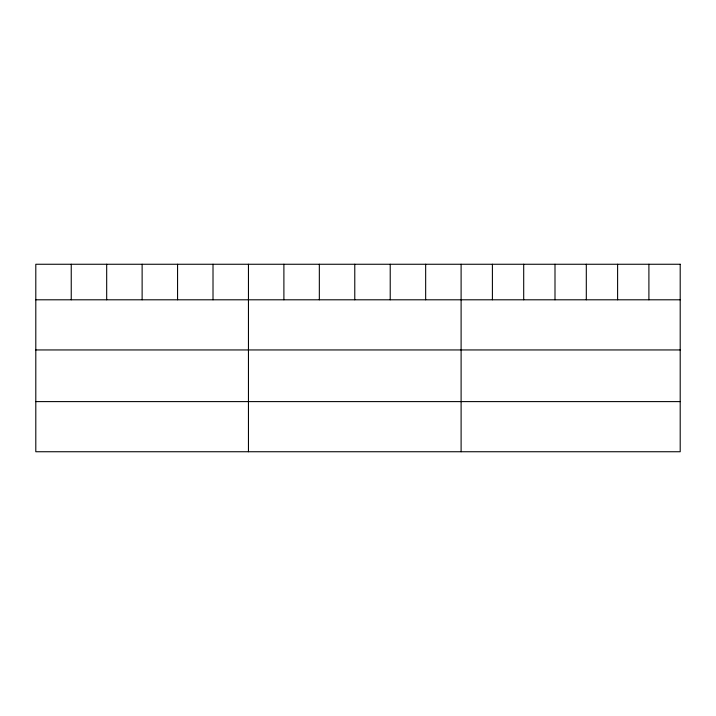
<?xml version="1.0" encoding="UTF-8"?>
<svg xmlns="http://www.w3.org/2000/svg" width="716" height="716" viewBox="0 0 716 716"><rect width="100%" height="100%" fill="white"/><g stroke="black" fill="none" stroke-linecap="round" stroke-linejoin="round"><path stroke-width="1.07" d="M35.8 299.798L680.2 299.798M35.8 349.945L680.2 349.945M35.8 401.604L680.2 401.604M648.902 264.258L648.902 299.798M617.604 264.258L617.604 299.798M586.306 264.258L586.306 299.798M554.998 264.258L554.998 299.798M523.7 264.258L523.7 299.798M492.402 264.258L492.402 299.798M461.104 264.258L461.104 451.742M425.662 264.258L425.662 299.798M390.22 264.258L390.22 299.798M354.778 264.258L354.778 299.798M319.336 264.258L319.336 299.798M283.894 264.258L283.894 299.798M248.452 264.258L248.452 451.742M213.01 264.258L213.01 299.798M177.568 264.258L177.568 299.798M142.126 264.258L142.126 299.798M106.684 264.258L106.684 299.798M71.242 264.258L71.242 299.798M680.2 264.258L35.8 264.258L35.8 451.742L680.2 451.742L680.2 264.258"/></g></svg>
